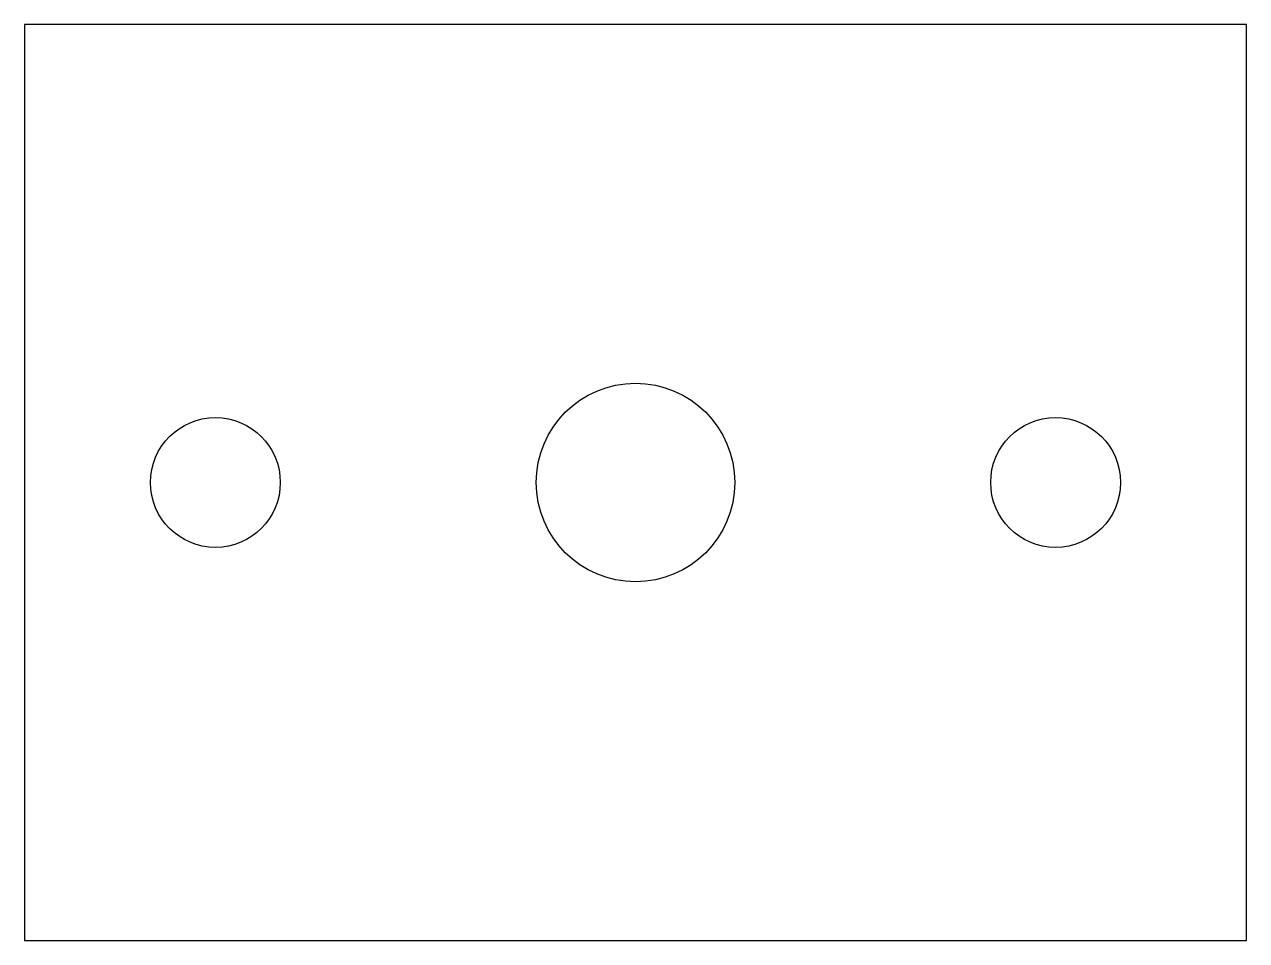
# Model space of a CAD drawing. Header units: millimetres. Extents: x -20.3 to 20.3, y -15.2 to 15.2.
import ezdxf

# ---------------------------------------------------------------- set-up
doc = ezdxf.new("R2010")
doc.units = ezdxf.units.MM

msp = doc.modelspace()

# ---------------------------------------------------------------- linework, layer by layer
for p, q in [((-20.32, 15.24, 1.27), (-20.32, -15.24, 1.27)), ((20.32, 15.24, 1.27), (-20.32, 15.24, 1.27)), ((20.32, -15.24, 1.27), (20.32, 15.24, 1.27)), ((-20.32, -15.24, 1.27), (20.32, -15.24, 1.27))]:
    msp.add_line(p, q)
for centre, radius in [((0, 0, 1.27), 3.302), ((-13.97, 0, 1.27), 2.159), ((13.97, 0, 1.27), 2.159)]:
    msp.add_circle(centre, radius)

doc.saveas('drawing.dxf')
